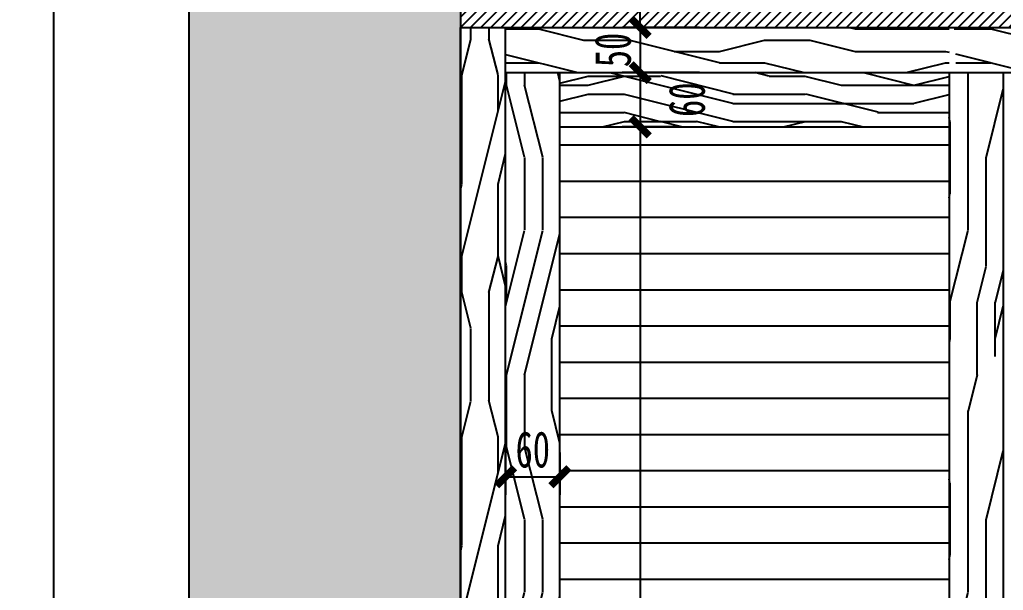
# Model space of a CAD drawing. Header units: millimetres. Extents: x 3111864 to 3154170, y -3068724 to -3044687.
# Drawn here: x 3122052 to 3123139, y -3066188 to -3065557 of the extents above; entities that cross this region are included whole.
import ezdxf

# ---------------------------------------------------------------- set-up
doc = ezdxf.new("R2010")
doc.units = ezdxf.units.MM
doc.header["$LTSCALE"] = 500
doc.header["$MEASUREMENT"] = 0
doc.header["$PDMODE"] = 2
doc.layers.get('0').update_dxf_attribs({"linetype": 'CONTINUOUS'})
doc.layers.get('DEFPOINTS').update_dxf_attribs({"linetype": 'CONTINUOUS'})
for name, color, linetype in [('0-bh(填充)', 251, 'CONTINUOUS'), ('BZ1', 7, 'CONTINUOUS'), ('D-节点填充', 250, 'CONTINUOUS'), ('E-楼板、墙体', 6, 'CONTINUOUS'), ('E-立面造型线', 3, 'CONTINUOUS'), ('W-尺寸', 5, 'CONTINUOUS'), ('W-索引符号', 2, 'CONTINUOUS')]:
    doc.layers.add(name, color=color, linetype=linetype)
doc.layers.add('DEFPOINTS(视图框)', color=250, linetype='CONTINUOUS', plot=False)
doc.styles.add('DIM', font='SimSun.ttf', dxfattribs={"width": 0.7})
doc.dimstyles.new('20', dxfattribs={"dimscale": 20, "dimtxt": 2, "dimasz": 1, "dimexe": 1, "dimexo": 1, "dimgap": 0.5, "dimtad": 1, "dimdec": 0, "dimzin": 0, "dimdsep": 46, "dimtxsty": 'DIM', "dimblk": 'ARCHTICK', "dimcen": 0, "dimclrd": 5, "dimclre": 5, "dimclrt": 35, "dimadec": 0, "dimazin": 0, "dimtfac": 0.5, "dimtdec": 0, "dimtix": 1, "dimtmove": 2, "dimatfit": 2, "dimldrblk": 'A', "dimfxl": 0, "dimtolj": 1, "dimtzin": 0, "dimlwd": -1, "dimlwe": -1, "dimarcsym": 0})

# ---------------------------------------------------------------- blocks, each defined once
blk = doc.blocks.new('A$C3559708A')
at = {"layer": '0-bh(填充)', "ltscale": 100}
h = blk.add_hatch(dxfattribs=at)
h.set_pattern_fill('FB木纹中SC300', color=251, scale=100, angle=90, style=0, pattern_type=2)
h.set_pattern_definition([(90, (-1.608952879905701e-05, 9.999988707713783), (-400, 2.449293598294706e-14), [80, -120, 40, -160]), (90, (-10.0000160895288, 289.9999887077138), (-400, 2.449293598294706e-14), [80, -320]), (90, (-30.0000160895288, 249.9999887077138), (-400, 2.449293598294706e-14), [40, -360]), (90, (-40.0000160895288, 29.99998870771378), (-400, 2.449293598294706e-14), [20, -280, 20, -80]), (90, (-60.0000160895288, 169.9999887077138), (-400, 2.449293598294706e-14), [80, -120, 20, -180]), (90, (-70.0000160895288, 69.99998870771378), (-400, 2.449293598294706e-14), [60, -340]), (90, (-80.0000160895288, 169.9999887077138), (-400, 2.449293598294706e-14), [120, -280]), (90, (-90.0000160895288, 49.99998870771378), (-400, 2.449293598294706e-14), [80, -320]), (90, (-100.0000160895288, 209.9999887077138), (-400, 2.449293598294706e-14), [200, -200]), (90, (-120.0000160895288, 89.99998870771378), (-400, 2.449293598294706e-14), [40, -120, 80, -160]), (90, (-130.0000160895288, 369.9999887077138), (-400, 2.449293598294706e-14), [80, -320]), (90, (-140.0000160895288, 289.9999887077138), (-400, 2.449293598294706e-14), [40, -360]), (90, (-150.0000160895288, 209.9999887077138), (-400, 2.449293598294706e-14), [40, -360]), (90, (-160.0000160895288, 9.999988707713783), (-400, 2.449293598294706e-14), [80, -320]), (90, (-170.0000160895288, 209.9999887077138), (-400, 2.449293598294706e-14), [80, -320]), (90, (-190.0000160895288, 209.9999887077138), (-400, 2.449293598294706e-14), [80, -80, 80, -160]), (90, (-210.0000160895288, 129.9999887077138), (-400, 2.449293598294706e-14), [40, -200, 80, -80]), (90, (-220.0000160895288, 209.9999887077138), (-400, 2.449293598294706e-14), [120, -280]), (90, (-240.0000160895288, 209.9999887077138), (-400, 2.449293598294706e-14), [80, -320]), (90, (-250.0000160895288, 49.99998870771378), (-400, 2.449293598294706e-14), [120, -160, 40, -80]), (90, (-270.0000160895288, 49.99998870771378), (-400, 2.449293598294706e-14), [200, -200]), (90, (-280.0000160895288, 289.9999887077138), (-400, 2.449293598294706e-14), [40, -360]), (90, (-290.0000160895288, 169.9999887077138), (-400, 2.449293598294706e-14), [80, -320]), (90, (-300.0000160895288, 89.99998870771378), (-400, 2.449293598294706e-14), [40, -160, 40, -160]), (90, (-310.0000160895288, 49.99998870771378), (-400, 2.449293598294706e-14), [40, -120, 80, -160]), (90, (-320.0000160895288, 129.9999887077138), (-400, 2.449293598294706e-14), [40, -200, 40, -120]), (90, (-330.0000160895288, 209.9999887077138), (-400, 2.449293598294706e-14), [120, -280]), (90, (-350.0000160895288, 49.99998870771378), (-400, 2.449293598294706e-14), [80, -320]), (90, (-360.0000160895288, 249.9999887077138), (-400, 2.449293598294706e-14), [40, -360]), (90, (-370.0000160895288, 329.9999887077138), (-400, 2.449293598294706e-14), [40, -360]), (104.03624347, (-30.0000160895288, 289.9999887077138), (1.462838967877852e-08, 399.9999999885853), [41.2, -1608.0422104]), (104.03624347, (-120.0000160895288, 329.9999887077138), (1.462838967877852e-08, 399.9999999885853), [41.2, -1608.0422104]), (104.03624347, (-360.0000160895288, 289.9999887077138), (1.462838967877852e-08, 399.9999999885853), [41.2, -1608.0422104]), (104.03624347, (-210.0000160895288, 169.9999887077138), (1.462838967877852e-08, 399.9999999885853), [41.2, -1608.0422104]), (104.03624347, (-270.0000160895288, 249.9999887077138), (1.462838967877852e-08, 399.9999999885853), [41.2, -1608.0422104]), (104.03624347, (-240.0000160895288, 289.9999887077138), (1.462838967877852e-08, 399.9999999885853), [41.2, -1608.0422104]), (104.03624347, (-310.0000160895288, 89.99998870771378), (1.462838967877852e-08, 399.9999999885853), [41.2, -1608.0422104]), (104.03624347, (-290.0000160895288, 249.9999887077138), (1.462838967877852e-08, 399.9999999885853), [41.2, -1608.0422104]), (104.03624347, (-140.0000160895288, 329.9999887077138), (1.462838967877852e-08, 399.9999999885853), [82.4, -1566.8422104]), (104.03624347, (-170.0000160895288, 289.9999887077138), (1.462838967877852e-08, 399.9999999885853), [82.4, -1566.8422104]), (104.03624347, (-190.0000160895288, 289.9999887077138), (1.462838967877852e-08, 399.9999999885853), [82.4, -1566.8422104]), (255.9637565300001, (-60.0000160895288, 169.9999887077138), (1.462847391966951e-08, -399.9999999885853), [41.2, -82.4, 41.2, -1484.4422104]), (255.9637565300001, (-120.0000160895288, 89.99998870771378), (1.462847391966951e-08, -399.9999999885853), [41.2, -1608.0422104]), (255.9637565300001, (-300.0000160895288, 89.99998870771378), (1.462847391966951e-08, -399.9999999885853), [82.4, -1566.8422104]), (284.03624347, (-10.0000160895288, 289.9999887077138), (-1.462843408769951e-08, -399.9999999885853), [41.2, -1608.0422104]), (75.96375652999997, (-10.0000160895288, 369.9999887077138), (-1.462824077283434e-08, 399.9999999885853), [41.2, -1608.0422104]), (75.96375652999997, (-150.0000160895288, 249.9999887077138), (-1.462824077283434e-08, 399.9999999885853), [41.2, -1608.0422104]), (75.96375652999997, (-220.0000160895288, 329.9999887077138), (-1.462824077283434e-08, 399.9999999885853), [41.2, -1608.0422104]), (75.96375652999997, (-250.0000160895288, 169.9999887077138), (-1.462824077283434e-08, 399.9999999885853), [41.2, -1608.0422104]), (75.96375652999997, (-300.0000160895288, 129.9999887077138), (-1.462824077283434e-08, 399.9999999885853), [41.2, -1608.0422104]), (75.96375652999997, (-320.0000160895288, 169.9999887077138), (-1.462824077283434e-08, 399.9999999885853), [41.2, -1608.0422104]), (75.96375652999997, (-250.0000160895288, 169.9999887077138), (-1.462824077283434e-08, 399.9999999885853), [41.2, -1608.0422104]), (75.96375652999997, (-310.0000160895288, 289.9999887077138), (-1.462824077283434e-08, 399.9999999885853), [164.8, -1484.4422104]), (75.96375652999997, (-40.0000160895288, 49.99998870771378), (-1.462824077283434e-08, 399.9999999885853), [164.8, -1484.4422104]), (75.96375652999997, (-70.0000160895288, 89.99998870771378), (-1.462824077283434e-08, 399.9999999885853), [164.8, -1484.4422104]), (75.96375652999997, (-90.0000160895288, 129.9999887077138), (-1.462824077283434e-08, 399.9999999885853), [41.2, -82.4, 82.4, -1443.2422104]), (75.96375652999997, (-120.0000160895288, 129.9999887077138), (-1.462824077283434e-08, 399.9999999885853), [82.4, -82.4, 82.4, -1402.0422104]), (75.96375652999997, (-160.0000160895288, 89.99998870771378), (-1.462824077283434e-08, 399.9999999885853), [164.8, -1484.4422104]), (75.96375652999997, (-190.0000160895288, 49.99998870771378), (-1.462824077283434e-08, 399.9999999885853), [164.8, -1484.4422104]), (75.96375652999997, (-210.0000160895288, 49.99998870771378), (-1.462824077283434e-08, 399.9999999885853), [164.8, -1484.4422104]), (75.96375652999997, (-330.0000160895288, 329.9999887077138), (-1.462824077283434e-08, 399.9999999885853), [41.2, -1608.0422104]), (75.96376753, (-370.0000160895288, 369.9999887077138), (-7.68091154545333e-05, 399.9999999885779), [82.4, -1566.8422104]), (75.96376753, (-350.0000160895288, 129.9999887077138), (-7.68091154545333e-05, 399.9999999885779), [82.4, -1566.8422104]), (75.96375753000005, (-1.608952879905701e-05, 89.99998870771378), (-6.995945453989987e-06, 399.9999999885852), [164.8, -1484.4422104]), (75.96375753000005, (-280.0000160895288, 329.9999887077138), (-6.995945453989987e-06, 399.9999999885852), [123.6, -1525.6422104]), (75.96375753000005, (-250.0000160895288, 369.9999887077138), (-6.995945453989987e-06, 399.9999999885852), [247.2, -1402.0422104])])
h.paths.add_polyline_path([(549.9994195932522, 2399.999988707714), (489.9994195932522, 2399.999988707714), (489.9994195927866, 9.999988707713783), (549.9994195932522, 9.999988707713783)])
h.paths.add_polyline_path([(532.4994195937179, 1069.999988707714), (532.4994195937179, 929.9999887077138), (507.4994195937179, 929.9999887077138), (507.4994195937179, 1069.999988707714)], flags=16)
h.paths.add_polyline_path([(530.4994195937179, 1067.999988707714), (530.4994195937179, 931.9999887077138), (509.4994195937179, 931.9999887077138), (509.4994195937179, 1067.999988707714)], flags=0)
h.paths.add_polyline_path([(59.9999839104712, 2399.999988707714), (-1.608952879905701e-05, 2399.999988707714), (-1.608952879905701e-05, 9.999988707713783), (59.9999839104712, 9.999988707713783)])
h = blk.add_hatch(dxfattribs=at)
h.set_pattern_fill('FB木纹中SC300', color=251, scale=100, style=0, pattern_type=2)
h.set_pattern_definition([(0, (-1.608999446034431e-05, -2320.000011292752), (0, 400), [80, -120, 40, -160]), (0, (279.9999839100055, -2310.000011292752), (0, 400), [80, -320]), (0, (239.9999839100055, -2290.000011292752), (0, 400), [40, -360]), (0, (19.99998391000554, -2280.000011292752), (0, 400), [20, -280, 20, -80]), (0, (159.9999839100055, -2260.000011292752), (0, 400), [80, -120, 20, -180]), (0, (59.99998391000554, -2250.000011292752), (0, 400), [60, -340]), (0, (159.9999839100055, -2240.000011292752), (0, 400), [120, -280]), (0, (39.99998391000554, -2230.000011292752), (0, 400), [80, -320]), (0, (199.9999839100055, -2220.000011292752), (0, 400), [200, -200]), (0, (79.99998391000554, -2200.000011292752), (0, 400), [40, -120, 80, -160]), (0, (359.9999839100055, -2190.000011292752), (0, 400), [80, -320]), (0, (279.9999839100055, -2180.000011292752), (0, 400), [40, -360]), (0, (199.9999839100055, -2170.000011292752), (0, 400), [40, -360]), (0, (-1.608999446034431e-05, -2160.000011292752), (0, 400), [80, -320]), (0, (199.9999839100055, -2150.000011292752), (0, 400), [80, -320]), (0, (199.9999839100055, -2130.000011292752), (0, 400), [80, -80, 80, -160]), (0, (119.9999839100055, -2110.000011292752), (0, 400), [40, -200, 80, -80]), (0, (199.9999839100055, -2100.000011292752), (0, 400), [120, -280]), (0, (199.9999839100055, -2080.000011292752), (0, 400), [80, -320]), (0, (39.99998391000554, -2070.000011292752), (0, 400), [120, -160, 40, -80]), (0, (39.99998391000554, -2050.000011292752), (0, 400), [200, -200]), (0, (279.9999839100055, -2040.000011292752), (0, 400), [40, -360]), (0, (159.9999839100055, -2030.000011292752), (0, 400), [80, -320]), (0, (79.99998391000554, -2020.000011292752), (0, 400), [40, -160, 40, -160]), (0, (39.99998391000554, -2010.000011292752), (0, 400), [40, -120, 80, -160]), (0, (119.9999839100055, -2000.000011292752), (0, 400), [40, -200, 40, -120]), (0, (199.9999839100055, -1990.000011292752), (0, 400), [120, -280]), (0, (39.99998391000554, -1970.000011292752), (0, 400), [80, -320]), (0, (239.9999839100055, -1960.000011292752), (0, 400), [40, -360]), (0, (319.9999839100055, -1950.000011292752), (0, 400), [40, -360]), (14.03624347, (279.9999839100055, -2290.000011292752), (399.9999999885853, -1.462836518584254e-08), [41.2, -1608.0422104]), (14.03624347, (319.9999839100055, -2200.000011292752), (399.9999999885853, -1.462836518584254e-08), [41.2, -1608.0422104]), (14.03624347, (279.9999839100055, -1960.000011292752), (399.9999999885853, -1.462836518584254e-08), [41.2, -1608.0422104]), (14.03624347, (159.9999839100055, -2110.000011292752), (399.9999999885853, -1.462836518584254e-08), [41.2, -1608.0422104]), (14.03624347, (239.9999839100055, -2050.000011292752), (399.9999999885853, -1.462836518584254e-08), [41.2, -1608.0422104]), (14.03624347, (279.9999839100055, -2080.000011292752), (399.9999999885853, -1.462836518584254e-08), [41.2, -1608.0422104]), (14.03624347, (79.99998391000554, -2010.000011292752), (399.9999999885853, -1.462836518584254e-08), [41.2, -1608.0422104]), (14.03624347, (239.9999839100055, -2030.000011292752), (399.9999999885853, -1.462836518584254e-08), [41.2, -1608.0422104]), (14.03624347, (319.9999839100055, -2180.000011292752), (399.9999999885853, -1.462836518584254e-08), [82.4, -1566.8422104]), (14.03624347, (279.9999839100055, -2150.000011292752), (399.9999999885853, -1.462836518584254e-08), [82.4, -1566.8422104]), (14.03624347, (279.9999839100055, -2130.000011292752), (399.9999999885853, -1.462836518584254e-08), [82.4, -1566.8422104]), (165.96375653, (159.9999839100055, -2260.000011292752), (-399.9999999885853, -1.46284984126055e-08), [41.2, -82.4, 41.2, -1484.4422104]), (165.96375653, (79.99998391000554, -2200.000011292752), (-399.9999999885853, -1.46284984126055e-08), [41.2, -1608.0422104]), (165.96375653, (79.99998391000554, -2020.000011292752), (-399.9999999885853, -1.46284984126055e-08), [82.4, -1566.8422104]), (194.03624347, (279.9999839100055, -2310.000011292752), (-399.9999999885853, 1.462840959476353e-08), [41.2, -1608.0422104]), (345.96375653, (359.9999839100055, -2310.000011292752), (399.9999999885853, 1.462826526577032e-08), [41.2, -1608.0422104]), (345.96375653, (239.9999839100055, -2170.000011292752), (399.9999999885853, 1.462826526577032e-08), [41.2, -1608.0422104]), (345.96375653, (319.9999839100055, -2100.000011292752), (399.9999999885853, 1.462826526577032e-08), [41.2, -1608.0422104]), (345.96375653, (159.9999839100055, -2070.000011292752), (399.9999999885853, 1.462826526577032e-08), [41.2, -1608.0422104]), (345.96375653, (119.9999839100055, -2020.000011292752), (399.9999999885853, 1.462826526577032e-08), [41.2, -1608.0422104]), (345.96375653, (159.9999839100055, -2000.000011292752), (399.9999999885853, 1.462826526577032e-08), [41.2, -1608.0422104]), (345.96375653, (159.9999839100055, -2070.000011292752), (399.9999999885853, 1.462826526577032e-08), [41.2, -1608.0422104]), (345.96375653, (279.9999839100055, -2010.000011292752), (399.9999999885853, 1.462826526577032e-08), [164.8, -1484.4422104]), (345.96375653, (39.99998391000554, -2280.000011292752), (399.9999999885853, 1.462826526577032e-08), [164.8, -1484.4422104]), (345.96375653, (79.99998391000554, -2250.000011292752), (399.9999999885853, 1.462826526577032e-08), [164.8, -1484.4422104]), (345.96375653, (119.9999839100055, -2230.000011292752), (399.9999999885853, 1.462826526577032e-08), [41.2, -82.4, 82.4, -1443.2422104]), (345.96375653, (119.9999839100055, -2200.000011292752), (399.9999999885853, 1.462826526577032e-08), [82.4, -82.4, 82.4, -1402.0422104]), (345.96375653, (79.99998391000554, -2160.000011292752), (399.9999999885853, 1.462826526577032e-08), [164.8, -1484.4422104]), (345.96375653, (39.99998391000554, -2130.000011292752), (399.9999999885853, 1.462826526577032e-08), [164.8, -1484.4422104]), (345.96375653, (39.99998391000554, -2110.000011292752), (399.9999999885853, 1.462826526577032e-08), [164.8, -1484.4422104]), (345.96375653, (319.9999839100055, -1990.000011292752), (399.9999999885853, 1.462826526577032e-08), [41.2, -1608.0422104]), (345.96376753, (359.9999839100055, -1950.000011292752), (399.9999999885779, 7.680911547902625e-05), [82.4, -1566.8422104]), (345.96376753, (119.9999839100055, -1970.000011292752), (399.9999999885779, 7.680911547902625e-05), [82.4, -1566.8422104]), (345.96375753, (79.99998391000554, -2320.000011292752), (399.9999999885852, 6.995945478482923e-06), [164.8, -1484.4422104]), (345.96375753, (319.9999839100055, -2040.000011292752), (399.9999999885852, 6.995945478482923e-06), [123.6, -1525.6422104]), (345.96375753, (359.9999839100055, -2070.000011292752), (399.9999999885852, 6.995945478482923e-06), [247.2, -1402.0422104])])
h.paths.add_polyline_path([(489.9994195932405, 2339.999988707714), (489.9994195932522, 2399.999988707714), (59.99998391047117, 2399.999988707714), (59.9999839104712, 2339.999988707713)])
at = {"layer": 'DEFPOINTS(视图框)', "ltscale": 100}
h = blk.add_hatch(dxfattribs=at)
h.set_pattern_fill('FB木纹中SC300', color=251, scale=100, style=0, pattern_type=2)
h.set_pattern_definition([(0, (-1.608952879905701e-05, 9.999988707713783), (0, 400), [80, -120, 40, -160]), (0, (279.9999839104712, 19.99998870771378), (0, 400), [80, -320]), (0, (239.9999839104712, 39.99998870771378), (0, 400), [40, -360]), (0, (19.9999839104712, 49.99998870771378), (0, 400), [20, -280, 20, -80]), (0, (159.9999839104712, 69.99998870771378), (0, 400), [80, -120, 20, -180]), (0, (59.9999839104712, 79.99998870771378), (0, 400), [60, -340]), (0, (159.9999839104712, 89.99998870771378), (0, 400), [120, -280]), (0, (39.9999839104712, 99.99998870771378), (0, 400), [80, -320]), (0, (199.9999839104712, 109.9999887077138), (0, 400), [200, -200]), (0, (79.9999839104712, 129.9999887077138), (0, 400), [40, -120, 80, -160]), (0, (359.9999839104712, 139.9999887077138), (0, 400), [80, -320]), (0, (279.9999839104712, 149.9999887077138), (0, 400), [40, -360]), (0, (199.9999839104712, 159.9999887077138), (0, 400), [40, -360]), (0, (-1.608952879905701e-05, 169.9999887077138), (0, 400), [80, -320]), (0, (199.9999839104712, 179.9999887077138), (0, 400), [80, -320]), (0, (199.9999839104712, 199.9999887077138), (0, 400), [80, -80, 80, -160]), (0, (119.9999839104712, 219.9999887077138), (0, 400), [40, -200, 80, -80]), (0, (199.9999839104712, 229.9999887077138), (0, 400), [120, -280]), (0, (199.9999839104712, 249.9999887077138), (0, 400), [80, -320]), (0, (39.9999839104712, 259.9999887077138), (0, 400), [120, -160, 40, -80]), (0, (39.9999839104712, 279.9999887077138), (0, 400), [200, -200]), (0, (279.9999839104712, 289.9999887077138), (0, 400), [40, -360]), (0, (159.9999839104712, 299.9999887077138), (0, 400), [80, -320]), (0, (79.9999839104712, 309.9999887077138), (0, 400), [40, -160, 40, -160]), (0, (39.9999839104712, 319.9999887077138), (0, 400), [40, -120, 80, -160]), (0, (119.9999839104712, 329.9999887077138), (0, 400), [40, -200, 40, -120]), (0, (199.9999839104712, 339.9999887077138), (0, 400), [120, -280]), (0, (39.9999839104712, 359.9999887077138), (0, 400), [80, -320]), (0, (239.9999839104712, 369.9999887077138), (0, 400), [40, -360]), (0, (319.9999839104712, 379.9999887077138), (0, 400), [40, -360]), (14.03624347, (279.9999839104712, 39.99998870771378), (399.9999999885853, -1.462836518584254e-08), [41.2, -1608.0422104]), (14.03624347, (319.9999839104712, 129.9999887077138), (399.9999999885853, -1.462836518584254e-08), [41.2, -1608.0422104]), (14.03624347, (279.9999839104712, 369.9999887077138), (399.9999999885853, -1.462836518584254e-08), [41.2, -1608.0422104]), (14.03624347, (159.9999839104712, 219.9999887077138), (399.9999999885853, -1.462836518584254e-08), [41.2, -1608.0422104]), (14.03624347, (239.9999839104712, 279.9999887077138), (399.9999999885853, -1.462836518584254e-08), [41.2, -1608.0422104]), (14.03624347, (279.9999839104712, 249.9999887077138), (399.9999999885853, -1.462836518584254e-08), [41.2, -1608.0422104]), (14.03624347, (79.9999839104712, 319.9999887077138), (399.9999999885853, -1.462836518584254e-08), [41.2, -1608.0422104]), (14.03624347, (239.9999839104712, 299.9999887077138), (399.9999999885853, -1.462836518584254e-08), [41.2, -1608.0422104]), (14.03624347, (319.9999839104712, 149.9999887077138), (399.9999999885853, -1.462836518584254e-08), [82.4, -1566.8422104]), (14.03624347, (279.9999839104712, 179.9999887077138), (399.9999999885853, -1.462836518584254e-08), [82.4, -1566.8422104]), (14.03624347, (279.9999839104712, 199.9999887077138), (399.9999999885853, -1.462836518584254e-08), [82.4, -1566.8422104]), (165.96375653, (159.9999839104712, 69.99998870771378), (-399.9999999885853, -1.46284984126055e-08), [41.2, -82.4, 41.2, -1484.4422104]), (165.96375653, (79.9999839104712, 129.9999887077138), (-399.9999999885853, -1.46284984126055e-08), [41.2, -1608.0422104]), (165.96375653, (79.9999839104712, 309.9999887077138), (-399.9999999885853, -1.46284984126055e-08), [82.4, -1566.8422104]), (194.03624347, (279.9999839104712, 19.99998870771378), (-399.9999999885853, 1.462840959476353e-08), [41.2, -1608.0422104]), (345.96375653, (359.9999839104712, 19.99998870771378), (399.9999999885853, 1.462826526577032e-08), [41.2, -1608.0422104]), (345.96375653, (239.9999839104712, 159.9999887077138), (399.9999999885853, 1.462826526577032e-08), [41.2, -1608.0422104]), (345.96375653, (319.9999839104712, 229.9999887077138), (399.9999999885853, 1.462826526577032e-08), [41.2, -1608.0422104]), (345.96375653, (159.9999839104712, 259.9999887077138), (399.9999999885853, 1.462826526577032e-08), [41.2, -1608.0422104]), (345.96375653, (119.9999839104712, 309.9999887077138), (399.9999999885853, 1.462826526577032e-08), [41.2, -1608.0422104]), (345.96375653, (159.9999839104712, 329.9999887077138), (399.9999999885853, 1.462826526577032e-08), [41.2, -1608.0422104]), (345.96375653, (159.9999839104712, 259.9999887077138), (399.9999999885853, 1.462826526577032e-08), [41.2, -1608.0422104]), (345.96375653, (279.9999839104712, 319.9999887077138), (399.9999999885853, 1.462826526577032e-08), [164.8, -1484.4422104]), (345.96375653, (39.9999839104712, 49.99998870771378), (399.9999999885853, 1.462826526577032e-08), [164.8, -1484.4422104]), (345.96375653, (79.9999839104712, 79.99998870771378), (399.9999999885853, 1.462826526577032e-08), [164.8, -1484.4422104]), (345.96375653, (119.9999839104712, 99.99998870771378), (399.9999999885853, 1.462826526577032e-08), [41.2, -82.4, 82.4, -1443.2422104]), (345.96375653, (119.9999839104712, 129.9999887077138), (399.9999999885853, 1.462826526577032e-08), [82.4, -82.4, 82.4, -1402.0422104]), (345.96375653, (79.9999839104712, 169.9999887077138), (399.9999999885853, 1.462826526577032e-08), [164.8, -1484.4422104]), (345.96375653, (39.9999839104712, 199.9999887077138), (399.9999999885853, 1.462826526577032e-08), [164.8, -1484.4422104]), (345.96375653, (39.9999839104712, 219.9999887077138), (399.9999999885853, 1.462826526577032e-08), [164.8, -1484.4422104]), (345.96375653, (319.9999839104712, 339.9999887077138), (399.9999999885853, 1.462826526577032e-08), [41.2, -1608.0422104]), (345.96376753, (359.9999839104712, 379.9999887077138), (399.9999999885779, 7.680911547902625e-05), [82.4, -1566.8422104]), (345.96376753, (119.9999839104712, 359.9999887077138), (399.9999999885779, 7.680911547902625e-05), [82.4, -1566.8422104]), (345.96375753, (79.9999839104712, 9.999988707713783), (399.9999999885852, 6.995945478482923e-06), [164.8, -1484.4422104]), (345.96375753, (319.9999839104712, 289.9999887077138), (399.9999999885852, 6.995945478482923e-06), [123.6, -1525.6422104]), (345.96375753, (359.9999839104712, 259.9999887077138), (399.9999999885852, 6.995945478482923e-06), [247.2, -1402.0422104])])
h.paths.add_polyline_path([(489.9994195932405, 2339.999988707714), (489.9994195932522, 2399.999988707714), (59.99998391047117, 2399.999988707714), (59.99998391047117, 2339.999988707714)])
at = {"layer": 'BZ1', "color": 251, "ltscale": 0.15}
for p, q in [((59.9999839104712, 2319.999988707714, -8.477395143876653e-09), (489.9994195932522, 2319.999988707714, -8.477395143876653e-09)), ((59.9999839104712, 2279.999988707714, -8.477395143876653e-09), (489.9994195932522, 2279.999988707714, -8.477395143876653e-09)), ((59.9999839104712, 2239.999988707714, -8.477395143876653e-09), (489.9994195932522, 2239.999988707714, -8.477395143876653e-09)), ((59.9999839104712, 2199.999988707714, -8.477395143876653e-09), (489.9994195932522, 2199.999988707714, -8.477395143876653e-09)), ((59.9999839104712, 2159.999988707714, -8.477395143876653e-09), (489.9994195932522, 2159.999988707714, -8.477395143876653e-09)), ((59.9999839104712, 2119.999988707714, -8.477395143876653e-09), (489.9994195932522, 2119.999988707714, -8.477395143876653e-09)), ((59.9999839104712, 2079.999988707714, -8.477395143876653e-09), (489.9994195932522, 2079.999988707714, -8.477395143876653e-09)), ((59.9999839104712, 2039.999988707714, -8.477395143876653e-09), (489.9994195932522, 2039.999988707714, -8.477395143876653e-09)), ((59.9999839104712, 1999.999988707714, -8.477395143876653e-09), (489.9994195932522, 1999.999988707714, -8.477395143876653e-09)), ((59.9999839104712, 1959.999988707714, -8.477395143876653e-09), (489.9994195932522, 1959.999988707714, -8.477395143876653e-09)), ((59.9999839104712, 1919.999988707714, -8.477395143876653e-09), (489.9994195932522, 1919.999988707714, -8.477395143876653e-09)), ((59.9999839104712, 1919.999988707714, -8.477395143876653e-09), (489.9994195932522, 1919.999988707714, -8.477395143876653e-09)), ((59.9999839104712, 1879.999988707714, -8.477395143876653e-09), (489.9994195932522, 1879.999988707714, -8.477395143876653e-09)), ((59.9999839104712, 1839.999988707714, -8.477395143876653e-09), (489.9994195932522, 1839.999988707714, -8.477395143876653e-09))]:
    blk.add_line(p, q, dxfattribs=at)
at = {"layer": 'E-立面造型线', "ltscale": 0.15}
for p, q in [((59.9999839104712, 9.999988707248122, -8.477395143876653e-09), (59.9999839104712, 2399.999988707714, -8.477395143876653e-09)), ((489.9994195932522, 2399.999988707714, -8.477395143876653e-09), (489.9994195927866, 9.999988707248122, -8.477395143876653e-09)), ((549.9994195932522, 2399.999988707714, -8.477395143876653e-09), (549.9994195932522, 9.999988707713783, 7.630552183438251e-08)), ((59.9999839104712, 2339.999988707714, -8.477395143876653e-09), (489.9994195932522, 2339.999988707714, -8.477395143876653e-09))]:
    blk.add_line(p, q, dxfattribs=at)
at = {"layer": 'E-立面造型线', "ltscale": 0.15, "elevation": -8.477395143876653e-09}
blk.add_lwpolyline([(-1.608952879905701e-05, 9.999988707713783), (-1.608952879905701e-05, 2399.999988707714), (549.9994195932522, 2399.999988707714)], dxfattribs=at)
blk = doc.blocks.new('*U1124')
at = {"color": 35}
blk.add_lwpolyline([(85.19290306837948, 0), (1.438751633471838, 0), (2.548763485443487, -1.426411790124121, -0.9012426957163656), (2.145204766356528, -1.813903905069992), (-2.145204766356528, 1.813903905069992, 0.9012426957168463), (-2.548763485465315, 1.426411790118664), (-1.438751633487755, 0), (-85.19290306837948, 7.983845200902733e-15)], format="xyb", dxfattribs=at)
blk = doc.blocks.new('_ArchTick')
at = {"color": 0, "linetype": 'ByBlock', "const_width": 0.4}
blk.add_lwpolyline([(-0.5, -0.5), (0.5, 0.5)], dxfattribs=at)
blk = doc.blocks.new('*D1453')
at = {"layer": 'DEFPOINTS', "color": 0, "ltscale": 100}
for p in [(3122823.250562818, -3065565.779874709), (3122737.855723792, -3065615.779874709), (3122823.250562818, -3065615.779874709, -8.477395143876653e-09)]:
    blk.add_point(p, dxfattribs=at)
at = {"layer": 'W-尺寸', "color": 5, "ltscale": 100}
for p, q in [((3122737.855723792, -3065565.779874709), (3122737.855723792, -3065545.779874709)), ((3122803.250562818, -3065565.779874709), (3122717.855723792, -3065565.779874709)), ((3122737.855723792, -3065565.779874709), (3122737.855723792, -3065615.779874709)), ((3122803.250562818, -3065615.779874709), (3122717.855723792, -3065615.779874709)), ((3122737.855723792, -3065615.779874709), (3122737.855723792, -3065635.779874709))]:
    blk.add_line(p, q, dxfattribs=at)
at = {"layer": 'W-尺寸', "color": 5, "ltscale": 100, "xscale": 20, "yscale": 20, "zscale": 20}
for p, rotation in [((3122737.855723792, -3065565.779874709), 270), ((3122737.855723792, -3065615.779874709), 90)]:
    blk.add_blockref('_ArchTick', p, dxfattribs=dict(at, rotation=rotation))
at = {"layer": 'W-尺寸', "color": 35, "ltscale": 100, "insert": (3122707.855723793, -3065590.779874709), "char_height": 40, "attachment_point": 5, "rotation": 90, "style": 'DIM'}
blk.add_mtext('\\A1;50', dxfattribs=at)
blk = doc.blocks.new('A')
for p, q in [((-1.435067392276323, 1.147654099946521), (-1.089590771724033, 1.437450103912851)), ((-1.435067392276323, 1.147654099946521), (-0.3688396396728422, 0)), ((-1.089590771724033, 1.437450103912851), (0, 0)), ((-0.3688396396728422, 3.638e-12), (-2.127066897330223, 0)), ((-1.435067392276323, -1.147654099946521), (-0.3688396396728422, 0)), ((-1.089590771724033, -1.437450103912851), (0, 0)), ((-1.435067392276323, -1.147654099946521), (-1.089590771724033, -1.437450103912851))]:
    blk.add_line(p, q)
for points in [[(-1.435067392276323, 1.147654099946521), (-1.089590771724033, 1.437450103912851), (-0.3688396396728422, 0), (0, 0)], [(-1.435067392276323, -1.147654099946521), (-1.089590771724033, -1.437450103912851), (-0.3688396396728422, 0), (0, 0)]]:
    blk.add_solid(points)
blk = doc.blocks.new('*D1454')
at = {"layer": 'DEFPOINTS', "color": 0, "ltscale": 100}
for p in [(3122823.250562818, -3065615.779874709, -8.477395143876653e-09), (3122737.855723792, -3065675.779874709), (3122803.087965721, -3065675.779874709, -9.326031212176715e-08)]:
    blk.add_point(p, dxfattribs=at)
at = {"layer": 'W-尺寸', "color": 5, "ltscale": 100}
for p, q in [((3122803.250562818, -3065615.779874709), (3122717.855723792, -3065615.779874709)), ((3122737.855723792, -3065615.779874709), (3122737.855723792, -3065675.779874709)), ((3122783.087965721, -3065675.779874709), (3122717.855723792, -3065675.779874709))]:
    blk.add_line(p, q, dxfattribs=at)
at = {"layer": 'W-尺寸', "color": 5, "ltscale": 100, "xscale": 20, "yscale": 20, "zscale": 20}
for p, rotation in [((3122737.855723792, -3065615.779874709), 90), ((3122737.855723792, -3065675.779874709), 270)]:
    blk.add_blockref('_ArchTick', p, dxfattribs=dict(at, rotation=rotation))
at = {"layer": 'W-尺寸', "color": 35, "ltscale": 100, "insert": (3122789.641112516, -3065645.779874709), "char_height": 40, "attachment_point": 5, "rotation": 90, "style": 'DIM'}
blk.add_mtext('\\A1;60', dxfattribs=at)
blk = doc.blocks.new('*D1455')
at = {"layer": 'DEFPOINTS', "color": 0, "ltscale": 100}
for p in [(3122803.087965721, -3065675.779874709, -9.326031212176715e-08), (3122737.855723792, -3067945.779874709), (3122803.087965721, -3067945.779874709)]:
    blk.add_point(p, dxfattribs=at)
at = {"layer": 'W-尺寸', "color": 5, "ltscale": 100}
for p, q in [((3122783.087965721, -3065675.779874709), (3122717.855723792, -3065675.779874709)), ((3122737.855723792, -3065675.779874709), (3122737.855723792, -3067945.779874709)), ((3122783.087965721, -3067945.779874709), (3122717.855723792, -3067945.779874709))]:
    blk.add_line(p, q, dxfattribs=at)
at = {"layer": 'W-尺寸', "color": 5, "ltscale": 100, "xscale": 20, "yscale": 20, "zscale": 20}
for p, rotation in [((3122737.855723792, -3065675.779874709), 90), ((3122737.855723792, -3067945.779874709), 270)]:
    blk.add_blockref('_ArchTick', p, dxfattribs=dict(at, rotation=rotation))
at = {"layer": 'W-尺寸', "color": 35, "ltscale": 100, "insert": (3122707.855723793, -3066810.779874709), "char_height": 40, "attachment_point": 5, "rotation": 90, "style": 'DIM'}
blk.add_mtext('\\A1;2270', dxfattribs=at)
blk = doc.blocks.new('*D1457')
at = {"layer": 'DEFPOINTS', "color": 0, "ltscale": 100}
for p in [(3122589.17231438, -3066013.129570268, -8.477395143876653e-09), (3122649.17231438, -3066015.779874709, -9.326031212176715e-08), (3122649.17231438, -3066062.66685361)]:
    blk.add_point(p, dxfattribs=at)
at = {"layer": 'W-尺寸', "color": 5, "ltscale": 100}
for p, q in [((3122589.17231438, -3066033.129570268), (3122589.17231438, -3066082.66685361)), ((3122649.17231438, -3066035.779874709), (3122649.17231438, -3066082.66685361)), ((3122589.17231438, -3066062.66685361), (3122649.17231438, -3066062.66685361))]:
    blk.add_line(p, q, dxfattribs=at)
at = {"layer": 'W-尺寸', "color": 5, "ltscale": 100, "xscale": 20, "yscale": 20, "zscale": 20, "rotation": 180}
blk.add_blockref('_ArchTick', (3122589.17231438, -3066062.66685361), dxfattribs=at)
at = {"layer": 'W-尺寸', "color": 5, "ltscale": 100, "xscale": 20, "yscale": 20, "zscale": 20}
blk.add_blockref('_ArchTick', (3122649.17231438, -3066062.66685361), dxfattribs=at)
at = {"layer": 'W-尺寸', "color": 35, "ltscale": 100, "insert": (3122619.17231438, -3066032.66685361), "char_height": 40, "attachment_point": 5, "style": 'DIM'}
blk.add_mtext('\\A1;60', dxfattribs=at)

msp = doc.modelspace()

# ---------------------------------------------------------------- hatches: boundary and pattern name
at = {"layer": 'D-节点填充', "ltscale": 0.15}
h = msp.add_hatch(dxfattribs=at)
h.set_pattern_fill('ANSI31', color=256, scale=5, style=0)
h.set_pattern_definition([(45, (3122539.172314254, -3065565.779874709), (-5.61266007566822, 5.612660075668221), [])])
h.paths.add_polyline_path([(3122539.172314254, -3065085.779874709), (3122539.172314254, -3065565.779874709), (3123739.171185745, -3065565.779874709), (3123969.635562139, -3065565.779874709), (3123969.635562139, -3065085.779874709)])
at = {"layer": 'E-立面造型线', "ltscale": 0.15}
h = msp.add_hatch(dxfattribs=at)
h.set_pattern_fill('木纹面5', color=250, scale=400, angle=90, style=0, pattern_type=2)
h.set_pattern_definition([(90, (-9.420982952229679, -178.8836065256037), (-400, 2.449293598294706e-14), [80, -120, 40, -160]), (90, (-19.42098295222966, 101.1163934743963), (-400, 2.449293598294706e-14), [80, -320]), (90, (-39.42098295222966, 61.11639347439632), (-400, 2.449293598294706e-14), [40, -360]), (90, (-49.42098295222968, -158.8836065256037), (-400, 2.449293598294706e-14), [20, -280, 20, -80]), (90, (-69.42098295222968, -18.88360652560368), (-400, 2.449293598294706e-14), [80, -120, 20, -180]), (90, (-79.42098295222968, -118.8836065256037), (-400, 2.449293598294706e-14), [60, -340]), (90, (-89.42098295222966, -18.88360652560368), (-400, 2.449293598294706e-14), [120, -280]), (90, (-99.42098295222968, -138.8836065256037), (-400, 2.449293598294706e-14), [80, -320]), (90, (-109.4209829522297, 21.11639347439632), (-400, 2.449293598294706e-14), [200, -200]), (90, (-129.4209829522297, -98.88360652560367), (-400, 2.449293598294706e-14), [40, -120, 80, -160]), (90, (-139.4209829522297, 181.1163934743963), (-400, 2.449293598294706e-14), [80, -320]), (90, (-149.4209829522297, 101.1163934743963), (-400, 2.449293598294706e-14), [40, -360]), (90, (-159.4209829522297, 21.11639347439632), (-400, 2.449293598294706e-14), [40, -360]), (90, (-169.4209829522297, -178.8836065256037), (-400, 2.449293598294706e-14), [80, -320]), (90, (-179.4209829522297, 21.11639347439632), (-400, 2.449293598294706e-14), [80, -320]), (90, (-199.4209829522297, 21.11639347439632), (-400, 2.449293598294706e-14), [80, -80, 80, -160]), (90, (-219.4209829522297, -58.88360652560367), (-400, 2.449293598294706e-14), [40, -200, 80, -80]), (90, (-229.4209829522297, 21.11639347439632), (-400, 2.449293598294706e-14), [120, -280]), (90, (-249.4209829522297, 21.11639347439635), (-400, 2.449293598294706e-14), [80, -320]), (90, (-259.4209829522297, -138.8836065256037), (-400, 2.449293598294706e-14), [120, -160, 40, -80]), (90, (-279.4209829522297, -138.8836065256037), (-400, 2.449293598294706e-14), [200, -200]), (90, (-289.4209829522297, 101.1163934743963), (-400, 2.449293598294706e-14), [40, -360]), (90, (-299.4209829522297, -18.88360652560365), (-400, 2.449293598294706e-14), [80, -320]), (90, (-309.4209829522297, -98.88360652560367), (-400, 2.449293598294706e-14), [40, -160, 40, -160]), (90, (-319.4209829522297, -138.8836065256037), (-400, 2.449293598294706e-14), [40, -120, 80, -160]), (90, (-329.4209829522297, -58.88360652560367), (-400, 2.449293598294706e-14), [40, -200, 40, -120]), (90, (-339.4209829522297, 21.11639347439635), (-400, 2.449293598294706e-14), [120, -280]), (90, (-359.4209829522297, -138.8836065256037), (-400, 2.449293598294706e-14), [80, -320]), (90, (-369.4209829522297, 61.11639347439635), (-400, 2.449293598294706e-14), [40, -360]), (90, (-379.4209829522297, 141.1163934743963), (-400, 2.449293598294706e-14), [40, -360]), (104.03624347, (-39.42098295222966, 101.1163934743963), (1.462838967877852e-08, 399.9999999885853), [41.2, -1608.0422104]), (104.03624347, (-129.4209829522297, 141.1163934743963), (1.462838967877852e-08, 399.9999999885853), [41.2, -1608.0422104]), (104.03624347, (-369.4209829522297, 101.1163934743963), (1.462838967877852e-08, 399.9999999885853), [41.2, -1608.0422104]), (104.03624347, (-219.4209829522297, -18.88360652560368), (1.462838967877852e-08, 399.9999999885853), [41.2, -1608.0422104]), (104.03624347, (-279.4209829522297, 61.11639347439635), (1.462838967877852e-08, 399.9999999885853), [41.2, -1608.0422104]), (104.03624347, (-249.4209829522297, 101.1163934743963), (1.462838967877852e-08, 399.9999999885853), [41.2, -1608.0422104]), (104.03624347, (-319.4209829522297, -98.88360652560367), (1.462838967877852e-08, 399.9999999885853), [41.2, -1608.0422104]), (104.03624347, (-299.4209829522297, 61.11639347439635), (1.462838967877852e-08, 399.9999999885853), [41.2, -1608.0422104]), (104.03624347, (-149.4209829522297, 141.1163934743963), (1.462838967877852e-08, 399.9999999885853), [82.4, -1566.8422104]), (104.03624347, (-179.4209829522297, 101.1163934743963), (1.462838967877852e-08, 399.9999999885853), [82.4, -1566.8422104]), (104.03624347, (-199.4209829522297, 101.1163934743963), (1.462838967877852e-08, 399.9999999885853), [82.4, -1566.8422104]), (255.9637565300001, (-69.42098295222968, -18.88360652560368), (1.462847391966951e-08, -399.9999999885853), [41.2, -82.4, 41.2, -1484.4422104]), (255.9637565300001, (-129.4209829522297, -98.88360652560367), (1.462847391966951e-08, -399.9999999885853), [41.2, -1608.0422104]), (255.9637565300001, (-309.4209829522297, -98.88360652560367), (1.462847391966951e-08, -399.9999999885853), [82.4, -1566.8422104]), (284.03624347, (-19.42098295222966, 101.1163934743963), (-1.462843408769951e-08, -399.9999999885853), [41.2, -1608.0422104]), (75.96375652999997, (-19.42098295222966, 181.1163934743963), (-1.462824077283434e-08, 399.9999999885853), [41.2, -1608.0422104]), (75.96375652999997, (-159.4209829522297, 61.11639347439632), (-1.462824077283434e-08, 399.9999999885853), [41.2, -1608.0422104]), (75.96375652999997, (-229.4209829522297, 141.1163934743963), (-1.462824077283434e-08, 399.9999999885853), [41.2, -1608.0422104]), (75.96375652999997, (-259.4209829522297, -18.88360652560365), (-1.462824077283434e-08, 399.9999999885853), [41.2, -1608.0422104]), (75.96375652999997, (-309.4209829522297, -58.88360652560367), (-1.462824077283434e-08, 399.9999999885853), [41.2, -1608.0422104]), (75.96375652999997, (-329.4209829522297, -18.88360652560365), (-1.462824077283434e-08, 399.9999999885853), [41.2, -1608.0422104]), (75.96375652999997, (-259.4209829522297, -18.88360652560365), (-1.462824077283434e-08, 399.9999999885853), [41.2, -1608.0422104]), (75.96375652999997, (-319.4209829522297, 101.1163934743963), (-1.462824077283434e-08, 399.9999999885853), [164.8, -1484.4422104]), (75.96375652999997, (-49.42098295222968, -138.8836065256037), (-1.462824077283434e-08, 399.9999999885853), [164.8, -1484.4422104]), (75.96375652999997, (-79.42098295222968, -98.88360652560368), (-1.462824077283434e-08, 399.9999999885853), [164.8, -1484.4422104]), (75.96375652999997, (-99.42098295222966, -58.88360652560368), (-1.462824077283434e-08, 399.9999999885853), [41.2, -82.4, 82.4, -1443.2422104]), (75.96375652999997, (-129.4209829522297, -58.88360652560367), (-1.462824077283434e-08, 399.9999999885853), [82.4, -82.4, 82.4, -1402.0422104]), (75.96375652999997, (-169.4209829522297, -98.88360652560367), (-1.462824077283434e-08, 399.9999999885853), [164.8, -1484.4422104]), (75.96375652999997, (-199.4209829522297, -138.8836065256037), (-1.462824077283434e-08, 399.9999999885853), [164.8, -1484.4422104]), (75.96375652999997, (-219.4209829522297, -138.8836065256037), (-1.462824077283434e-08, 399.9999999885853), [164.8, -1484.4422104]), (75.96375652999997, (-339.4209829522297, 141.1163934743963), (-1.462824077283434e-08, 399.9999999885853), [41.2, -1608.0422104]), (75.96376753, (-379.4209829522297, 181.1163934743963), (-7.68091154545333e-05, 399.9999999885779), [82.4, -1566.8422104]), (75.96376753, (-359.4209829522297, -58.88360652560365), (-7.68091154545333e-05, 399.9999999885779), [82.4, -1566.8422104]), (75.96375753000005, (-9.420982952229673, -98.88360652560368), (-6.995945453989987e-06, 399.9999999885852), [164.8, -1484.4422104]), (75.96375753000005, (-289.4209829522297, 141.1163934743963), (-6.995945453989987e-06, 399.9999999885852), [123.6, -1525.6422104]), (75.96375753000005, (-259.4209829522297, 181.1163934743963), (-6.995945453989987e-06, 399.9999999885852), [247.2, -1402.0422104])])
h.paths.add_polyline_path([(3122589.17231438, -3065615.779874709), (3122589.172314426, -3065565.779874709), (3122539.17231438, -3065565.779874709), (3122539.17231438, -3068015.779874709), (3122589.17231438, -3068015.779874709)])
h = msp.add_hatch(dxfattribs=at)
h.set_pattern_fill('木纹面5', color=250, scale=500, style=0, pattern_type=2)
h.set_pattern_definition([(0, (2904725.095147164, -2942980.234643791), (0, 500), [100, -150, 50, -200]), (0, (2905075.095147164, -2942967.734643791), (0, 500), [100, -400]), (0, (2905025.095147164, -2942942.734643791), (0, 500), [50, -450]), (0, (2904750.095147164, -2942930.234643791), (0, 500), [25, -350, 25, -100]), (0, (2904925.095147164, -2942905.234643791), (0, 500), [100, -150, 25, -225]), (0, (2904800.095147164, -2942892.734643791), (0, 500), [75, -425]), (0, (2904925.095147164, -2942880.234643791), (0, 500), [150, -350]), (0, (2904775.095147164, -2942867.734643791), (0, 500), [100, -400]), (0, (2904975.095147164, -2942855.234643791), (0, 500), [250, -250]), (0, (2904825.095147164, -2942830.234643791), (0, 500), [50, -150, 100, -200]), (0, (2905175.095147164, -2942817.734643791), (0, 500), [100, -400]), (0, (2905075.095147164, -2942805.234643791), (0, 500), [50, -450]), (0, (2904975.095147164, -2942792.734643791), (0, 500), [50, -450]), (0, (2904725.095147164, -2942780.234643791), (0, 500), [100, -400]), (0, (2904975.095147164, -2942767.734643791), (0, 500), [100, -400]), (0, (2904975.095147164, -2942742.734643791), (0, 500), [100, -100, 100, -200]), (0, (2904875.095147164, -2942717.734643791), (0, 500), [50, -250, 100, -100]), (0, (2904975.095147164, -2942705.234643791), (0, 500), [150, -350]), (0, (2904975.095147164, -2942680.234643791), (0, 500), [100, -400]), (0, (2904775.095147164, -2942667.734643791), (0, 500), [150, -200, 50, -100]), (0, (2904775.095147164, -2942642.734643791), (0, 500), [250, -250]), (0, (2905075.095147164, -2942630.234643791), (0, 500), [50, -450]), (0, (2904925.095147164, -2942617.734643791), (0, 500), [100, -400]), (0, (2904825.095147164, -2942605.234643791), (0, 500), [50, -200, 50, -200]), (0, (2904775.095147164, -2942592.734643791), (0, 500), [50, -150, 100, -200]), (0, (2904875.095147164, -2942580.234643791), (0, 500), [50, -250, 50, -150]), (0, (2904975.095147164, -2942567.734643791), (0, 500), [150, -350]), (0, (2904775.095147164, -2942542.734643791), (0, 500), [100, -400]), (0, (2905025.095147164, -2942530.234643791), (0, 500), [50, -450]), (0, (2905125.095147164, -2942517.734643791), (0, 500), [50, -450]), (14.03624347, (2905075.095147164, -2942942.734643791), (499.9999999857316, -1.828545648230318e-08), [51.50000000000001, -2010.052763]), (14.03624347, (2905125.095147164, -2942830.234643791), (499.9999999857316, -1.828545648230318e-08), [51.50000000000001, -2010.052763]), (14.03624347, (2905075.095147164, -2942530.234643791), (499.9999999857316, -1.828545648230318e-08), [51.50000000000001, -2010.052763]), (14.03624347, (2904925.095147164, -2942717.734643791), (499.9999999857316, -1.828545648230318e-08), [51.50000000000001, -2010.052763]), (14.03624347, (2905025.095147164, -2942642.734643791), (499.9999999857316, -1.828545648230318e-08), [51.50000000000001, -2010.052763]), (14.03624347, (2905075.095147164, -2942680.234643791), (499.9999999857316, -1.828545648230318e-08), [51.50000000000001, -2010.052763]), (14.03624347, (2904825.095147164, -2942592.734643791), (499.9999999857316, -1.828545648230318e-08), [51.50000000000001, -2010.052763]), (14.03624347, (2905025.095147164, -2942617.734643791), (499.9999999857316, -1.828545648230318e-08), [51.50000000000001, -2010.052763]), (14.03624347, (2905125.095147164, -2942805.234643791), (499.9999999857316, -1.828545648230318e-08), [103, -1958.552763]), (14.03624347, (2905075.095147164, -2942767.734643791), (499.9999999857316, -1.828545648230318e-08), [103, -1958.552763]), (14.03624347, (2905075.095147164, -2942742.734643791), (499.9999999857316, -1.828545648230318e-08), [103, -1958.552763]), (165.96375653, (2904925.095147164, -2942905.234643791), (-499.9999999857316, -1.828562301575687e-08), [51.50000000000001, -103, 51.50000000000001, -1855.552763]), (165.96375653, (2904825.095147164, -2942830.234643791), (-499.9999999857316, -1.828562301575687e-08), [51.50000000000001, -2010.052763]), (165.96375653, (2904825.095147164, -2942605.234643791), (-499.9999999857316, -1.828562301575687e-08), [103, -1958.552763]), (194.03624347, (2905075.095147164, -2942967.734643791), (-499.9999999857316, 1.828551199345441e-08), [51.50000000000001, -2010.052763]), (345.96375653, (2905175.095147164, -2942967.734643791), (499.9999999857316, 1.82853315822129e-08), [51.50000000000001, -2010.052763]), (345.96375653, (2905025.095147164, -2942792.734643791), (499.9999999857316, 1.82853315822129e-08), [51.50000000000001, -2010.052763]), (345.96375653, (2905125.095147164, -2942705.234643791), (499.9999999857316, 1.82853315822129e-08), [51.50000000000001, -2010.052763]), (345.96375653, (2904925.095147164, -2942667.734643791), (499.9999999857316, 1.82853315822129e-08), [51.50000000000001, -2010.052763]), (345.96375653, (2904875.095147164, -2942605.234643791), (499.9999999857316, 1.82853315822129e-08), [51.50000000000001, -2010.052763]), (345.96375653, (2904925.095147164, -2942580.234643791), (499.9999999857316, 1.82853315822129e-08), [51.50000000000001, -2010.052763]), (345.96375653, (2904925.095147164, -2942667.734643791), (499.9999999857316, 1.82853315822129e-08), [51.50000000000001, -2010.052763]), (345.96375653, (2905075.095147164, -2942592.734643791), (499.9999999857316, 1.82853315822129e-08), [206, -1855.552763]), (345.96375653, (2904775.095147164, -2942930.234643791), (499.9999999857316, 1.82853315822129e-08), [206, -1855.552763]), (345.96375653, (2904825.095147164, -2942892.734643791), (499.9999999857316, 1.82853315822129e-08), [206, -1855.552763]), (345.96375653, (2904875.095147164, -2942867.734643791), (499.9999999857316, 1.82853315822129e-08), [51.50000000000001, -103, 103, -1804.052763]), (345.96375653, (2904875.095147164, -2942830.234643791), (499.9999999857316, 1.82853315822129e-08), [103, -103, 103, -1752.552763]), (345.96375653, (2904825.095147164, -2942780.234643791), (499.9999999857316, 1.82853315822129e-08), [206, -1855.552763]), (345.96375653, (2904775.095147164, -2942742.734643791), (499.9999999857316, 1.82853315822129e-08), [206, -1855.552763]), (345.96375653, (2904775.095147164, -2942717.734643791), (499.9999999857316, 1.82853315822129e-08), [206, -1855.552763]), (345.96375653, (2905125.095147164, -2942567.734643791), (499.9999999857316, 1.82853315822129e-08), [51.50000000000001, -2010.052763]), (345.96376753, (2905175.095147164, -2942517.734643791), (499.9999999857224, 9.601139434878281e-05), [103, -1958.552763]), (345.96376753, (2904875.095147164, -2942542.734643791), (499.9999999857224, 9.601139434878281e-05), [103, -1958.552763]), (345.96375753, (2904825.095147164, -2942980.234643791), (499.9999999857314, 8.744931848103654e-06), [206, -1855.552763]), (345.96375753, (2905125.095147164, -2942630.234643791), (499.9999999857314, 8.744931848103654e-06), [154.5, -1907.052763]), (345.96375753, (2905175.095147164, -2942667.734643791), (499.9999999857314, 8.744931848103654e-06), [309, -1752.552763])])
h.paths.add_polyline_path([(3123079.171750063, -3065565.779874709), (3122589.17231438, -3065565.779874709), (3122589.17231438, -3065615.779874709), (3123079.171750063, -3065615.779874709)])
h.paths.add_polyline_path([(3123689.171185745, -3065565.779874709), (3123084.870030161, -3065565.779874709), (3123087.152852852, -3065615.779874709), (3123689.171185745, -3065615.779874709)])
at = {"layer": 'W-尺寸', "ltscale": 100}
msp.add_hatch(color=251, dxfattribs=at).paths.add_polyline_path([(3122539.172314254, -3065085.779874709), (3122239.172314254, -3065085.779874709), (3122239.172314254, -3068065.779874709), (3122539.172314254, -3068065.779874709)])

# ---------------------------------------------------------------- linework, layer by layer
at = {"layer": 'E-楼板、墙体'}
for p, q in [((3122239.172314254, -3065085.779874709), (3122239.172314254, -3068065.779874709)), ((3122539.172314254, -3065085.779874709), (3122539.172314254, -3068065.779874709))]:
    msp.add_line(p, q, dxfattribs=at)
at = {"layer": 'E-立面造型线', "color": 44}
msp.add_line((3122539.172314254, -3065565.779874709), (3123969.635562139, -3065565.779874709, -3.817295117119101e-09), dxfattribs=at)
at = {"layer": 'E-立面造型线', "ltscale": 0.15, "elevation": -8.477395143876653e-09}
for points in [[(3122539.17231438, -3068015.779874709), (3122539.17231438, -3065565.779874709), (3123739.171185745, -3065565.779874709), (3123739.171185745, -3068015.779874709)], [(3122589.17231438, -3065615.779874709), (3122589.17231438, -3065565.779874709)], [(3122589.17231438, -3068015.779874709), (3122589.17231438, -3065615.779874709), (3123689.171185745, -3065615.779874709), (3123689.171185745, -3068015.779874709)]]:
    msp.add_lwpolyline(points, dxfattribs=at)

# ---------------------------------------------------------------- block references
at = {"color": 251, "ltscale": 100}
msp.add_blockref('A$C3559708A', (3122589.172330469, -3068015.779863417, -8.47829169778905e-08), dxfattribs=at)
at = {"layer": 'W-索引符号', "color": 1, "xscale": 20, "yscale": 20, "zscale": 20, "rotation": 270}
msp.add_blockref('*U1124', (3122089.768079347, -3066627.727032718), dxfattribs=at)

# ---------------------------------------------------------------- dimensions: what is measured, and where the dimension line sits
at = {"layer": 'W-尺寸', "color": 251, "ltscale": 100}
for base, p1, p2, picture, middle in [((3122737.855723792, -3065615.779874709), (3122823.250562818, -3065565.779874709), (3122823.250562818, -3065615.779874709, -8.477395143876653e-09), '*D1453', (3122707.855723793, -3065590.779874709)), ((3122737.855723792, -3067945.779874709), (3122803.087965721, -3065675.779874709, -9.326031212176715e-08), (3122803.087965721, -3067945.779874709), '*D1455', (3122707.855723793, -3066810.779874709))]:
    dim = msp.add_linear_dim(base=base, p1=p1, p2=p2, angle=90, dimstyle='20', dxfattribs=at)
    dim.commit()
    dim.dimension.update_dxf_attribs({"geometry": picture, "text_midpoint": middle})
dim = msp.add_linear_dim(base=(3122737.855723792, -3065675.779874709), p1=(3122823.250562818, -3065615.779874709, -8.477395143876653e-09), p2=(3122803.087965721, -3065675.779874709, -9.326031212176715e-08), angle=90, dimstyle='20', dxfattribs=at)
dim.commit()
dim.dimension.update_dxf_attribs({"geometry": '*D1454', "text_midpoint": (3122789.641112516, -3065645.779874709), "dimtype": 160})
dim = msp.add_linear_dim(base=(3122649.17231438, -3066062.66685361), p1=(3122589.17231438, -3066013.129570268, -8.477395143876653e-09), p2=(3122649.17231438, -3066015.779874709, -9.326031212176715e-08), dimstyle='20', dxfattribs=at)
dim.commit()
dim.dimension.update_dxf_attribs({"geometry": '*D1457', "text_midpoint": (3122619.17231438, -3066032.66685361)})

doc.saveas('drawing.dxf')
